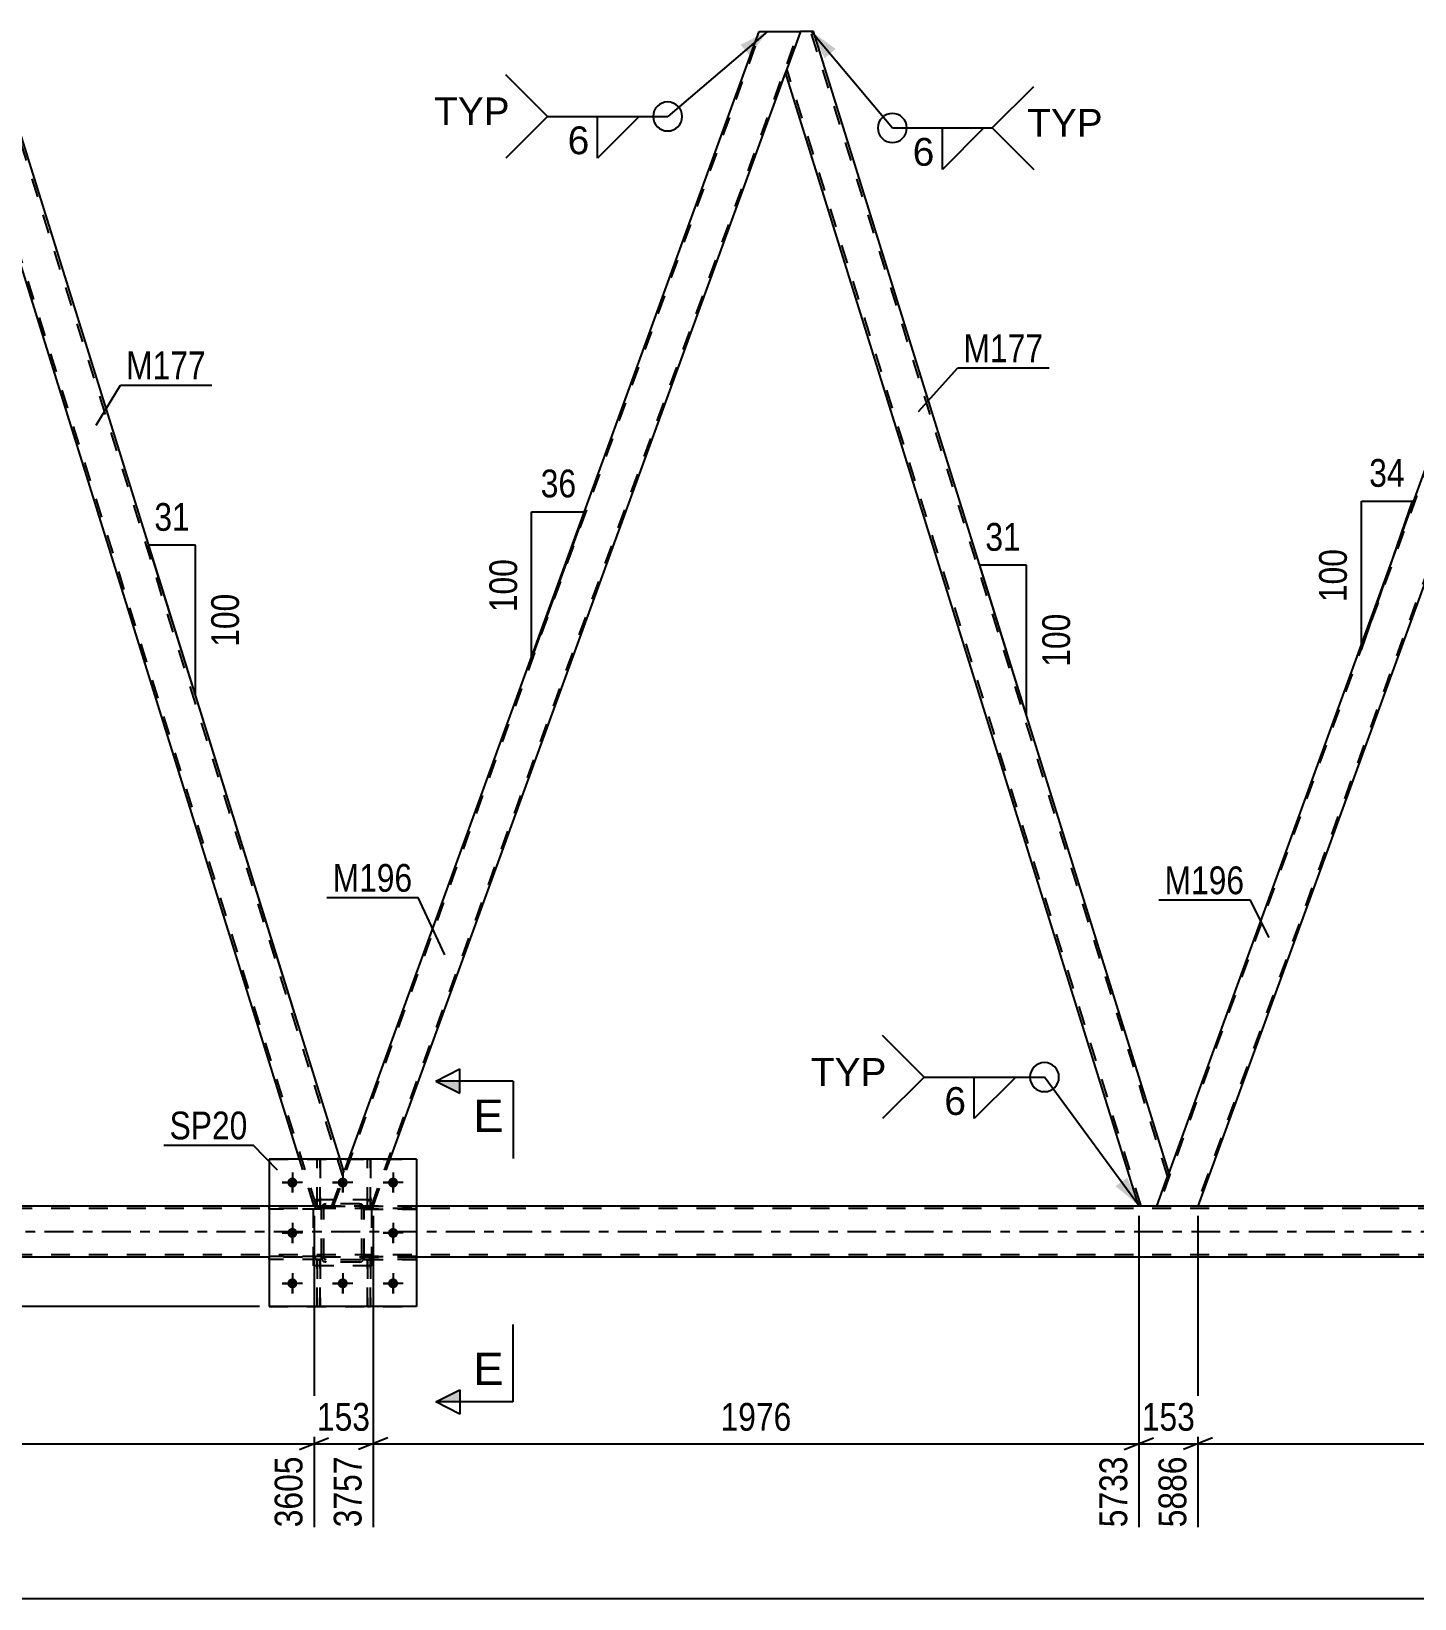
# Model space of a CAD drawing. Header units: millimetres. Extents: x 0 to 841, y 0 to 594.
# Drawn here: x 142.8 to 285.6, y 303.7 to 465.4 of the extents above; entities that cross this region are included whole.
import ezdxf

# ---------------------------------------------------------------- set-up
doc = ezdxf.new("R2010")
doc.units = ezdxf.units.MM
doc.linetypes.add('DXK_LINE_DOT2', pattern=[3.9198, 1.9599, -1.9599])
doc.linetypes.add('DXK_LINE_DOT3', pattern=[5.9187, 2.979, -0.9799, 0.9799, -0.9799])
doc.styles.add('Arial', font='ARIAL.TTF', dxfattribs={"height": 0.2})
doc.styles.add('Arial Narrow', font='ARIALN.TTF', dxfattribs={"height": 0.2})

# ---------------------------------------------------------------- blocks, each defined once
blk = doc.blocks.new('Part-318885092-3847 - 3819')
at = {"color": 7, "linetype": 'DXK_LINE_DOT2'}
for p, q in [((172.59, 338.64), (172.27, 338.64)), ((172.27, 338.64), (172.27, 333.81)), ((172.27, 338.04), (172.59, 338.04)), ((172.59, 333.81), (172.59, 338.64)), ((172.27, 333.81), (172.59, 333.81))]:
    blk.add_line(p, q, dxfattribs=at)
blk = doc.blocks.new('Part-318885092-3915 - 3819')
at = {"color": 7, "linetype": 'DXK_LINE_DOT2'}
for p, q in [((172.27, 344.16), (172.27, 349.01)), ((172.27, 349.01), (172.59, 349.01)), ((172.59, 349.01), (172.59, 344.16)), ((172.27, 344.76), (172.59, 344.76)), ((172.59, 344.16), (172.27, 344.16))]:
    blk.add_line(p, q, dxfattribs=at)
blk = doc.blocks.new('Part-318885092-3918 - 3819')
at = {"color": 7, "linetype": 'DXK_LINE_DOT2'}
for p, q in [((177.47, 333.81), (177.47, 338.64)), ((177.47, 338.64), (177.79, 338.64)), ((177.47, 338.04), (177.79, 338.04)), ((177.79, 338.64), (177.79, 333.81)), ((177.79, 333.81), (177.47, 333.81))]:
    blk.add_line(p, q, dxfattribs=at)
blk = doc.blocks.new('Part-318885092-3924 - 3819')
at = {"color": 7, "linetype": 'DXK_LINE_DOT2'}
for p, q in [((182.52, 338.97), (177.12, 338.97)), ((177.12, 338.97), (177.12, 338.65)), ((177.12, 338.65), (182.52, 338.65)), ((177.72, 338.65), (177.72, 338.97)), ((182.52, 338.65), (182.52, 338.97))]:
    blk.add_line(p, q, dxfattribs=at)
blk = doc.blocks.new('Part-318885092-3860 - 3819')
at = {"color": 2, "linetype": 'Continuous'}
for p, q in [((137.04, 465.4), (135.52, 461.21)), ((138.36, 465.4), (137.04, 465.4)), ((174.64, 349), (138.36, 465.4)), ((170.45, 349), (135.5, 461.15)), ((135.52, 461.21), (135.51, 461.2))]:
    blk.add_line(p, q, dxfattribs=at)
at = {"color": 7, "linetype": 'DXK_LINE_DOT2'}
for p, q in [((174.93, 347.28), (138.11, 465.4)), ((135.52, 461.21), (135.5, 461.15)), ((172.21, 344.18), (135.63, 461.52)), ((171.96, 344.18), (170.45, 349)), ((175.06, 347.65), (174.64, 349)), ((173.8, 344.18), (175.06, 347.65)), ((171.96, 344.18), (173.8, 344.18))]:
    blk.add_line(p, q, dxfattribs=at)
blk = doc.blocks.new('Part-318885092-3929 - 3819')
at = {"color": 7, "linetype": 'DXK_LINE_DOT2'}
for p, q in [((177.92, 344.81), (171.92, 344.81)), ((171.92, 338.01), (171.92, 344.81)), ((177.92, 338.01), (177.92, 344.81)), ((177.92, 338.01), (171.92, 338.01))]:
    blk.add_line(p, q, dxfattribs=at)
blk = doc.blocks.new('Part-318885092-3940 - 3819')
at = {"color": 7, "linetype": 'DXK_LINE_DOT2'}
for p, q in [((172.72, 338.97), (167.32, 338.97)), ((167.32, 338.97), (167.32, 338.65)), ((172.72, 338.65), (167.32, 338.65)), ((172.12, 338.65), (172.12, 338.97)), ((172.72, 338.65), (172.72, 338.97))]:
    blk.add_line(p, q, dxfattribs=at)
blk = doc.blocks.new('Part-318885092-3876 - 3819')
at = {"color": 7, "linetype": 'DXK_LINE_DOT2'}
for p, q in [((303.23, 465.4), (259.11, 344.18)), ((307.14, 465.4), (263.02, 344.18)), ((305.78, 461.2), (307.31, 465.4)), ((307.31, 465.4), (305.79, 461.21)), ((305.79, 461.21), (305.78, 461.2)), ((260.18, 347.6), (258.94, 344.18)), ((263.19, 344.18), (258.94, 344.18))]:
    blk.add_line(p, q, dxfattribs=at)
at = {"color": 2, "linetype": 'Continuous'}
for p, q in [((303.06, 465.4), (260.18, 347.6)), ((307.31, 465.4), (303.06, 465.4)), ((305.78, 461.2), (263.19, 344.18))]:
    blk.add_line(p, q, dxfattribs=at)
blk = doc.blocks.new('Part-318885092-3952 - 3819')
at = {"color": 2, "linetype": 'Continuous'}
for p, q in [((177.47, 349), (177.47, 349.01)), ((177.79, 349.01), (177.47, 349.01)), ((177.79, 349), (177.79, 349.01))]:
    blk.add_line(p, q, dxfattribs=at)
at = {"color": 7, "linetype": 'DXK_LINE_DOT2'}
for p, q in [((177.47, 344.16), (177.47, 349)), ((177.79, 344.16), (177.79, 349)), ((177.47, 344.76), (177.79, 344.76)), ((177.79, 344.16), (177.47, 344.16))]:
    blk.add_line(p, q, dxfattribs=at)
blk = doc.blocks.new('Part-318885092-3898 - 3819')
at = {"color": 7, "linetype": 'DXK_LINE_DOT2'}
for p, q in [((177.79, 338.64), (177.47, 338.64)), ((177.47, 338.64), (177.47, 333.81)), ((177.47, 338.04), (177.79, 338.04)), ((177.79, 333.81), (177.79, 338.64)), ((177.47, 333.81), (177.79, 333.81))]:
    blk.add_line(p, q, dxfattribs=at)
blk = doc.blocks.new('Part-318885092-3912 - 3819')
at = {"color": 2, "linetype": 'Continuous'}
for p, q in [((167.32, 344.18), (67.2, 344.18)), ((337.59, 344.18), (182.52, 344.18)), ((167.32, 338.9), (67.2, 338.9)), ((337.59, 338.9), (182.52, 338.9))]:
    blk.add_line(p, q, dxfattribs=at)
at = {"color": 7, "linetype": 'DXK_LINE_DOT2'}
for p, q in [((742.58, 343.94), (67.2, 343.94)), ((182.52, 344.18), (167.32, 344.18)), ((742.58, 339.14), (67.2, 339.14)), ((182.52, 338.9), (167.32, 338.9))]:
    blk.add_line(p, q, dxfattribs=at)
at = {"color": 7, "linetype": 'DXK_LINE_DOT3'}
blk.add_line((67.2, 341.54), (742.58, 341.54), dxfattribs=at)
blk = doc.blocks.new('Part-318885092-3921 - 3819')
at = {"color": 7, "linetype": 'DXK_LINE_DOT2'}
for p, q in [((172.27, 333.81), (172.27, 338.64)), ((172.27, 338.64), (172.59, 338.64)), ((172.27, 338.04), (172.59, 338.04)), ((172.59, 338.64), (172.59, 333.81)), ((172.59, 333.81), (172.27, 333.81))]:
    blk.add_line(p, q, dxfattribs=at)
blk = doc.blocks.new('Part-318885092-3927 - 3819')
at = {"color": 7, "linetype": 'DXK_LINE_DOT2'}
for p, q in [((172.72, 344.17), (167.32, 344.17)), ((167.32, 344.17), (167.32, 343.85)), ((172.72, 343.85), (167.32, 343.85)), ((172.12, 343.85), (172.12, 344.17)), ((172.72, 343.85), (172.72, 344.17))]:
    blk.add_line(p, q, dxfattribs=at)
blk = doc.blocks.new('Part-318885092-3930 - 3819')
at = {"color": 7, "linetype": 'DXK_LINE_DOT2'}
for p, q in [((172.72, 343.92), (172.75, 344.11)), ((172.75, 344.11), (172.72, 343.92)), ((172.72, 338.88), (172.72, 343.92)), ((172.96, 343.92), (172.98, 344.02)), ((172.96, 338.88), (172.96, 343.92)), ((172.98, 344.02), (173.03, 344.09)), ((173.01, 344.37), (173.2, 344.4)), ((173.2, 344.4), (173.01, 344.37)), ((173.03, 344.09), (173.11, 344.15)), ((173.11, 344.15), (173.2, 344.16)), ((176.64, 344.4), (173.2, 344.4)), ((173.2, 344.16), (176.64, 344.16)), ((176.64, 344.4), (176.82, 344.37)), ((176.82, 344.37), (176.64, 344.4)), ((176.64, 344.16), (176.73, 344.15)), ((176.73, 344.15), (176.81, 344.09)), ((176.81, 344.09), (176.86, 344.02)), ((176.86, 344.02), (176.88, 343.92)), ((176.88, 338.88), (176.88, 343.92)), ((177.08, 344.11), (177.12, 343.92)), ((177.12, 343.92), (177.08, 344.11)), ((177.12, 338.88), (177.12, 343.92)), ((172.75, 338.7), (172.72, 338.88)), ((172.72, 338.88), (172.75, 338.7)), ((172.98, 338.79), (172.96, 338.88)), ((173.03, 338.71), (172.98, 338.79)), ((173.2, 338.4), (173.01, 338.44)), ((173.01, 338.44), (173.2, 338.4)), ((173.11, 338.66), (173.03, 338.71)), ((173.2, 338.64), (173.11, 338.66)), ((176.64, 338.64), (173.2, 338.64)), ((176.64, 338.4), (173.2, 338.4)), ((176.73, 338.66), (176.64, 338.64)), ((176.82, 338.44), (176.64, 338.4)), ((176.64, 338.4), (176.82, 338.44)), ((176.81, 338.71), (176.73, 338.66)), ((176.86, 338.79), (176.81, 338.71)), ((176.88, 338.88), (176.86, 338.79)), ((177.12, 338.88), (177.08, 338.7)), ((177.08, 338.7), (177.12, 338.88))]:
    blk.add_line(p, q, dxfattribs=at)
at = {"color": 7, "linetype": 'DXK_LINE_DOT3'}
blk.add_line((174.92, 341.4), (174.92, 341.4), dxfattribs=at)
at = {"color": 7, "linetype": 'DXK_LINE_DOT2'}
for centre, start, end in [((173.2, 343.92), 112.5, 157.5), ((173.2, 343.92), 112.5, 157.5), ((176.64, 343.92), 22.5, 67.5), ((176.64, 343.92), 22.5, 67.5), ((173.2, 338.88), 202.5, 247.5), ((173.2, 338.88), 202.5, 247.5), ((176.64, 338.88), 292.5, 337.5), ((176.64, 338.88), 292.5, 337.5)]:
    blk.add_arc(centre, 0.48, start, end, dxfattribs=at)
blk = doc.blocks.new('Part-318885092-3953 - 3819')
at = {"color": 2, "linetype": 'Continuous'}
for p, q in [((172.27, 349), (172.27, 349.01)), ((172.59, 349.01), (172.27, 349.01)), ((172.59, 349), (172.59, 349.01))]:
    blk.add_line(p, q, dxfattribs=at)
at = {"color": 7, "linetype": 'DXK_LINE_DOT2'}
for p, q in [((172.27, 344.16), (172.27, 349)), ((172.59, 344.16), (172.59, 349)), ((172.27, 344.76), (172.59, 344.76)), ((172.59, 344.16), (172.27, 344.16))]:
    blk.add_line(p, q, dxfattribs=at)
blk = doc.blocks.new('Part-318885092-3955 - 3819')
at = {"color": 7, "linetype": 'DXK_LINE_DOT2'}
for p, q in [((172.72, 343.92), (172.75, 344.11)), ((172.75, 344.11), (172.72, 343.92)), ((172.72, 338.88), (172.72, 343.92)), ((172.96, 343.92), (172.98, 344.02)), ((172.96, 338.88), (172.96, 343.92)), ((172.98, 344.02), (173.03, 344.09)), ((173.01, 344.37), (173.2, 344.4)), ((173.2, 344.4), (173.01, 344.37)), ((173.03, 344.09), (173.11, 344.15)), ((173.11, 344.15), (173.2, 344.16)), ((176.64, 344.4), (173.2, 344.4)), ((173.2, 344.16), (176.64, 344.16)), ((176.64, 344.4), (176.82, 344.37)), ((176.82, 344.37), (176.64, 344.4)), ((176.64, 344.16), (176.73, 344.15)), ((176.73, 344.15), (176.81, 344.09)), ((176.81, 344.09), (176.86, 344.02)), ((176.86, 344.02), (176.88, 343.92)), ((176.88, 338.88), (176.88, 343.92)), ((177.08, 344.11), (177.12, 343.92)), ((177.12, 343.92), (177.08, 344.11)), ((177.12, 338.88), (177.12, 343.92)), ((172.75, 338.7), (172.72, 338.88)), ((172.72, 338.88), (172.75, 338.7)), ((172.98, 338.79), (172.96, 338.88)), ((173.03, 338.71), (172.98, 338.79)), ((173.2, 338.4), (173.01, 338.44)), ((173.01, 338.44), (173.2, 338.4)), ((173.11, 338.66), (173.03, 338.71)), ((173.2, 338.64), (173.11, 338.66)), ((176.64, 338.64), (173.2, 338.64)), ((176.64, 338.4), (173.2, 338.4)), ((176.73, 338.66), (176.64, 338.64)), ((176.82, 338.44), (176.64, 338.4)), ((176.64, 338.4), (176.82, 338.44)), ((176.81, 338.71), (176.73, 338.66)), ((176.86, 338.79), (176.81, 338.71)), ((176.88, 338.88), (176.86, 338.79)), ((177.12, 338.88), (177.08, 338.7)), ((177.08, 338.7), (177.12, 338.88))]:
    blk.add_line(p, q, dxfattribs=at)
at = {"color": 7, "linetype": 'DXK_LINE_DOT3'}
blk.add_line((174.92, 341.4), (174.92, 341.4), dxfattribs=at)
at = {"color": 7, "linetype": 'DXK_LINE_DOT2'}
for centre, start, end in [((173.2, 343.92), 112.5, 157.5), ((173.2, 343.92), 112.5, 157.5), ((176.64, 343.92), 22.5, 67.5), ((176.64, 343.92), 22.5, 67.5), ((173.2, 338.88), 202.5, 247.5), ((173.2, 338.88), 202.5, 247.5), ((176.64, 338.88), 292.5, 337.5), ((176.64, 338.88), 292.5, 337.5)]:
    blk.add_arc(centre, 0.48, start, end, dxfattribs=at)
blk = doc.blocks.new('Part-318885092-3956 - 3819')
at = {"color": 7, "linetype": 'DXK_LINE_DOT2'}
for p, q in [((177.92, 344.81), (171.92, 344.81)), ((171.92, 338.01), (171.92, 344.81)), ((177.92, 338.01), (177.92, 344.81)), ((177.92, 338.01), (171.92, 338.01))]:
    blk.add_line(p, q, dxfattribs=at)
blk = doc.blocks.new('Part-318885092-3957 - 3819')
at = {"color": 7, "linetype": 'DXK_LINE_DOT2'}
for p, q in [((177.12, 343.85), (177.12, 344.17)), ((177.12, 344.17), (182.52, 344.17)), ((182.52, 343.85), (177.12, 343.85)), ((177.72, 343.85), (177.72, 344.17)), ((182.52, 344.17), (182.52, 343.85))]:
    blk.add_line(p, q, dxfattribs=at)
blk = doc.blocks.new('Part-318885092-3960 - 3819')
at = {"color": 7, "linetype": 'DXK_LINE_DOT2'}
for p, q in [((172.72, 338.97), (167.32, 338.97)), ((167.32, 338.65), (167.32, 338.97)), ((172.72, 338.65), (167.32, 338.65)), ((172.12, 338.65), (172.12, 338.97)), ((172.72, 338.97), (172.72, 338.65))]:
    blk.add_line(p, q, dxfattribs=at)
blk = doc.blocks.new('Part-318885092-3965 - 3819')
at = {"color": 7, "linetype": 'DXK_LINE_DOT2'}
for p, q in [((182.52, 344.17), (177.12, 344.17)), ((177.12, 344.17), (177.12, 343.85)), ((177.12, 343.85), (182.52, 343.85)), ((177.72, 343.85), (177.72, 344.17)), ((182.52, 343.85), (182.52, 344.17))]:
    blk.add_line(p, q, dxfattribs=at)
blk = doc.blocks.new('Part-318885092-3979 - 3819')
at = {"color": 2, "linetype": 'Continuous'}
for p, q in [((182.52, 349), (167.32, 349)), ((167.32, 349), (167.32, 333.8)), ((182.52, 349), (182.52, 333.8)), ((182.52, 333.8), (167.32, 333.8))]:
    blk.add_line(p, q, dxfattribs=at)
blk = doc.blocks.new('Part-318885092-3982 - 3819')
at = {"color": 7, "linetype": 'DXK_LINE_DOT2'}
for p, q in [((177.47, 344.16), (177.47, 349.01)), ((177.47, 349.01), (177.79, 349.01)), ((177.79, 349.01), (177.79, 344.16)), ((177.47, 344.76), (177.79, 344.76)), ((177.79, 344.16), (177.47, 344.16))]:
    blk.add_line(p, q, dxfattribs=at)
blk = doc.blocks.new('Part-318885092-3987 - 3819')
at = {"color": 7, "linetype": 'DXK_LINE_DOT2'}
for p, q in [((173.97, 344.18), (218.09, 465.4)), ((177.89, 344.18), (222.01, 465.4)), ((222.18, 465.4), (220.65, 461.2)), ((173.8, 344.18), (175.56, 349)), ((178.06, 344.18), (179.81, 349)), ((178.06, 344.18), (173.8, 344.18))]:
    blk.add_line(p, q, dxfattribs=at)
at = {"color": 2, "linetype": 'Continuous'}
for p, q in [((175.56, 349), (217.92, 465.4)), ((217.92, 465.4), (222.18, 465.4)), ((179.81, 349), (220.65, 461.2))]:
    blk.add_line(p, q, dxfattribs=at)
blk = doc.blocks.new('Part-318885092-3991 - 3819')
at = {"color": 7, "linetype": 'DXK_LINE_DOT2'}
for p, q in [((167.32, 349), (182.52, 349)), ((167.32, 349), (167.32, 333.8)), ((182.52, 349), (182.52, 333.8)), ((167.32, 333.8), (182.52, 333.8))]:
    blk.add_line(p, q, dxfattribs=at)
blk = doc.blocks.new('Part-318885092-4001 - 3819')
at = {"color": 2, "linetype": 'Continuous'}
for p, q in [((222.18, 465.4), (220.65, 461.21)), ((223.5, 465.4), (222.18, 465.4)), ((260.2, 347.65), (223.5, 465.4)), ((257.09, 344.18), (220.63, 461.15)), ((220.65, 461.21), (220.65, 461.2)), ((258.94, 344.18), (260.18, 347.6))]:
    blk.add_line(p, q, dxfattribs=at)
at = {"color": 7, "linetype": 'DXK_LINE_DOT2'}
for p, q in [((260.06, 347.28), (223.24, 465.4)), ((220.65, 461.21), (220.63, 461.15)), ((257.34, 344.18), (220.77, 461.52)), ((260.18, 347.6), (260.2, 347.65)), ((258.94, 344.18), (257.09, 344.18))]:
    blk.add_line(p, q, dxfattribs=at)
blk = doc.blocks.new('Bolt-318885092-4011 - 3819')
at = {"linetype": 'Continuous'}
for points in [[(170.24, 346.6, -1), (169.2, 346.6, -1)], [(175.44, 346.6, -1), (174.4, 346.6, -1)], [(180.64, 346.6, -1), (179.6, 346.6, -1)], [(170.24, 341.4, -1), (169.2, 341.4, -1)], [(180.64, 341.4, -1), (179.6, 341.4, -1)], [(170.24, 336.2, -1), (169.2, 336.2, -1)], [(175.44, 336.2, -1), (174.4, 336.2, -1)], [(180.64, 336.2, -1), (179.6, 336.2, -1)]]:
    blk.add_hatch(color=1, dxfattribs=at).paths.add_polyline_path(points)
at = {"color": 1, "linetype": 'Continuous'}
for p, q in [((170.76, 346.6), (168.68, 346.6)), ((169.72, 347.64), (169.72, 345.56)), ((175.96, 346.6), (173.88, 346.6)), ((174.92, 347.64), (174.92, 345.56)), ((181.16, 346.6), (179.08, 346.6)), ((180.12, 347.64), (180.12, 345.56)), ((170.76, 341.4), (168.68, 341.4)), ((169.72, 342.44), (169.72, 340.36)), ((181.16, 341.4), (179.08, 341.4)), ((180.12, 342.44), (180.12, 340.36)), ((169.72, 337.24), (169.72, 335.16)), ((174.92, 337.24), (174.92, 335.16)), ((180.12, 337.24), (180.12, 335.16)), ((170.76, 336.2), (168.68, 336.2)), ((175.96, 336.2), (173.88, 336.2)), ((181.16, 336.2), (179.08, 336.2))]:
    blk.add_line(p, q, dxfattribs=at)
blk = doc.blocks.new('Bolt-318885092-4012 - 3819')
at = {"color": 1, "linetype": 'Continuous'}
for p, q in [((168.68, 346.6), (169.37, 346.6)), ((169.72, 347.64), (169.72, 346.95)), ((169.72, 345.56), (169.72, 346.26)), ((170.76, 346.6), (170.07, 346.6)), ((173.88, 346.6), (174.57, 346.6)), ((174.92, 347.64), (174.92, 346.95)), ((174.92, 345.56), (174.92, 346.26)), ((175.96, 346.6), (175.27, 346.6)), ((179.08, 346.6), (179.77, 346.6)), ((180.12, 347.64), (180.12, 346.95)), ((180.12, 345.56), (180.12, 346.26)), ((181.16, 346.6), (180.47, 346.6)), ((168.68, 341.4), (169.37, 341.4)), ((169.72, 342.44), (169.72, 341.75)), ((170.76, 341.4), (170.07, 341.4)), ((179.08, 341.4), (179.77, 341.4)), ((180.12, 342.44), (180.12, 341.75)), ((181.16, 341.4), (180.47, 341.4)), ((169.72, 340.36), (169.72, 341.06)), ((180.12, 340.36), (180.12, 341.06)), ((169.72, 337.24), (169.72, 336.55)), ((174.92, 337.24), (174.92, 336.55)), ((180.12, 337.24), (180.12, 336.55)), ((168.68, 336.2), (169.37, 336.2)), ((169.72, 335.16), (169.72, 335.86)), ((170.76, 336.2), (170.07, 336.2)), ((173.88, 336.2), (174.57, 336.2)), ((174.92, 335.16), (174.92, 335.86)), ((175.96, 336.2), (175.27, 336.2)), ((179.08, 336.2), (179.77, 336.2)), ((180.12, 335.16), (180.12, 335.86)), ((181.16, 336.2), (180.47, 336.2))]:
    blk.add_line(p, q, dxfattribs=at)
blk = doc.blocks.new('Part-318885092-4024 - 3819')
at = {"color": 7, "linetype": 'DXK_LINE_DOT2'}
for p, q in [((177.12, 338.65), (177.12, 338.97)), ((177.12, 338.97), (182.52, 338.97)), ((182.52, 338.65), (177.12, 338.65)), ((177.72, 338.65), (177.72, 338.97)), ((182.52, 338.97), (182.52, 338.65))]:
    blk.add_line(p, q, dxfattribs=at)
blk = doc.blocks.new('Part-318885092-4025 - 3819')
at = {"color": 7, "linetype": 'DXK_LINE_DOT2'}
for p, q in [((172.72, 344.17), (167.32, 344.17)), ((167.32, 343.85), (167.32, 344.17)), ((172.72, 343.85), (167.32, 343.85)), ((172.12, 343.85), (172.12, 344.17)), ((172.72, 344.17), (172.72, 343.85))]:
    blk.add_line(p, q, dxfattribs=at)
blk = doc.blocks.new('StraightDimension-318885092-4890 - 3819')
at = {"color": 7, "linetype": 'Continuous'}
for p, q in [((88.67, 343.18), (88.67, 311.03)), ((171.96, 343.18), (171.96, 311.03)), ((90.17, 320.24), (87.17, 319.04)), ((88.67, 319.64), (171.96, 319.64)), ((170.46, 319.04), (173.46, 320.24))]:
    blk.add_line(p, q, dxfattribs=at)
at = {"color": 0}
blk.add_wipeout([(134.57, 320.39), (134.57, 324.59), (126.06, 324.59), (126.06, 320.39)], dxfattribs=at)
at = {"color": 0, "linetype": 'Continuous'}
blk.add_wipeout([(171.36, 318.94), (167.16, 318.94), (167.16, 310.43), (171.36, 310.43)], dxfattribs=at)
at = {"color": 3, "style": 'Arial Narrow'}
blk.add_text('2082', height=2.863, dxfattribs=at).set_placement((126.66, 320.99))
at = {"color": 3, "linetype": 'Continuous', "style": 'Arial Narrow'}
blk.add_text('3605', height=2.863, rotation=90.0002, dxfattribs=at).set_placement((170.76, 311.03))
blk = doc.blocks.new('AngleDimension-318885092-5290 - 3819')
at = {"color": 7, "linetype": 'Continuous'}
for p, q in [((194.42, 415.81), (199.96, 415.81)), ((194.42, 400.59), (199.96, 415.81)), ((194.42, 400.59), (194.42, 415.81)), ((194.69, 401.33), (194.42, 400.59))]:
    blk.add_line(p, q, dxfattribs=at)
at = {"color": 0}
for points in [[(199.62, 416.71), (199.62, 420.91), (194.76, 420.91), (194.76, 416.71)], [(193.52, 411.54), (189.32, 411.54), (189.32, 404.86), (193.52, 404.86)]]:
    blk.add_wipeout(points, dxfattribs=at)
at = {"color": 3, "style": 'Arial Narrow'}
blk.add_text('36', height=2.863, dxfattribs=at).set_placement((195.36, 417.31))
blk.add_text('100', height=2.863, rotation=90.0002, dxfattribs=at).set_placement((192.92, 405.46))
blk = doc.blocks.new('StraightDimension-318885092-4852 - 3819')
at = {"color": 7, "linetype": 'Continuous'}
for p, q in [((263.19, 343.18), (263.19, 311.03)), ((342.22, 343.18), (342.22, 311.03)), ((264.69, 320.24), (261.69, 319.04)), ((263.19, 319.64), (342.22, 319.64)), ((340.72, 319.04), (343.72, 320.24))]:
    blk.add_line(p, q, dxfattribs=at)
at = {"color": 0}
blk.add_wipeout([(306.96, 320.39), (306.96, 324.59), (298.45, 324.59), (298.45, 320.39)], dxfattribs=at)
at = {"color": 0, "linetype": 'Continuous'}
blk.add_wipeout([(341.62, 318.94), (337.42, 318.94), (337.42, 310.43), (341.62, 310.43)], dxfattribs=at)
at = {"color": 3, "style": 'Arial Narrow'}
blk.add_text('1976', height=2.863, dxfattribs=at).set_placement((299.05, 320.99))
at = {"color": 3, "linetype": 'Continuous', "style": 'Arial Narrow'}
blk.add_text('7862', height=2.863, rotation=90.0002, dxfattribs=at).set_placement((341.02, 311.03))
blk = doc.blocks.new('AngleDimension-318885092-4317 - 3819')
at = {"color": 7, "linetype": 'Continuous'}
for p, q in [((280.06, 416.9), (285.34, 416.9)), ((280.06, 401.58), (285.34, 416.9)), ((280.06, 401.58), (280.06, 416.9)), ((280.66, 403.31), (285.34, 416.9))]:
    blk.add_line(p, q, dxfattribs=at)
at = {"color": 0}
for points in [[(285.13, 417.8), (285.13, 422), (280.27, 422), (280.27, 417.8)], [(279.16, 412.58), (274.96, 412.58), (274.96, 405.9), (279.16, 405.9)]]:
    blk.add_wipeout(points, dxfattribs=at)
at = {"color": 3, "style": 'Arial Narrow'}
blk.add_text('34', height=2.863, dxfattribs=at).set_placement((280.87, 418.4))
blk.add_text('100', height=2.863, rotation=90.0002, dxfattribs=at).set_placement((278.56, 406.5))
blk = doc.blocks.new('AngleDimension-318885092-4319 - 3819')
at = {"color": 7, "linetype": 'Continuous'}
for p, q in [((243.49, 401.25), (240.67, 410.3)), ((245.49, 410.3), (240.67, 410.3)), ((245.49, 394.83), (240.67, 410.3)), ((245.49, 394.83), (245.49, 410.3))]:
    blk.add_line(p, q, dxfattribs=at)
at = {"color": 0}
for points in [[(245.51, 411.2), (245.51, 415.4), (240.65, 415.4), (240.65, 411.2)], [(250.59, 405.91), (246.39, 405.91), (246.39, 399.23), (250.59, 399.23)]]:
    blk.add_wipeout(points, dxfattribs=at)
at = {"color": 3, "style": 'Arial Narrow'}
blk.add_text('31', height=2.863, dxfattribs=at).set_placement((241.25, 411.8))
blk.add_text('100', height=2.863, rotation=90.0002, dxfattribs=at).set_placement((249.99, 399.83))
blk = doc.blocks.new('AngleDimension-318885092-4636 - 3819')
at = {"color": 7, "linetype": 'Continuous'}
for p, q in [((159.71, 412.36), (154.89, 412.36)), ((159.71, 396.9), (154.89, 412.36)), ((159.71, 396.9), (159.71, 412.36)), ((170.29, 362.97), (159.71, 396.9))]:
    blk.add_line(p, q, dxfattribs=at)
at = {"color": 0}
for points in [[(159.73, 413.26), (159.73, 417.46), (154.88, 417.46), (154.88, 413.26)], [(164.81, 407.97), (160.61, 407.97), (160.61, 401.29), (164.81, 401.29)]]:
    blk.add_wipeout(points, dxfattribs=at)
at = {"color": 3, "style": 'Arial Narrow'}
blk.add_text('31', height=2.863, dxfattribs=at).set_placement((155.48, 413.86))
blk.add_text('100', height=2.863, rotation=90.0002, dxfattribs=at).set_placement((164.21, 401.89))
blk = doc.blocks.new('StraightDimension-318885092-4647 - 3819')
at = {"color": 7, "linetype": 'Continuous'}
blk.add_line((56.34, 303.66), (794.31, 303.66), dxfattribs=at)
blk = doc.blocks.new('StraightDimension-318885092-4871 - 3819')
at = {"color": 7, "linetype": 'Continuous'}
for p, q in [((257.09, 343.18), (257.09, 311.03)), ((263.19, 343.18), (263.19, 311.03)), ((255.59, 319.04), (258.59, 320.24)), ((257.09, 319.64), (263.19, 319.64)), ((264.69, 320.24), (261.69, 319.04))]:
    blk.add_line(p, q, dxfattribs=at)
at = {"color": 0}
blk.add_wipeout([(263.48, 320.39), (263.48, 324.59), (256.8, 324.59), (256.8, 320.39)], dxfattribs=at)
at = {"color": 0, "linetype": 'Continuous'}
blk.add_wipeout([(262.59, 318.94), (258.39, 318.94), (258.39, 310.43), (262.59, 310.43)], dxfattribs=at)
at = {"color": 3, "style": 'Arial Narrow'}
blk.add_text('153', height=2.863, dxfattribs=at).set_placement((257.4, 320.99))
at = {"color": 3, "linetype": 'Continuous', "style": 'Arial Narrow'}
blk.add_text('5886', height=2.863, rotation=90.0002, dxfattribs=at).set_placement((261.99, 311.03))
blk = doc.blocks.new('StraightDimension-318885092-4907 - 3819')
at = {"color": 7, "linetype": 'Continuous'}
for p, q in [((171.96, 343.18), (171.96, 311.03)), ((178.06, 343.18), (178.06, 311.03)), ((170.46, 319.04), (173.46, 320.24)), ((171.96, 319.64), (178.06, 319.64)), ((179.56, 320.24), (176.56, 319.04))]:
    blk.add_line(p, q, dxfattribs=at)
at = {"color": 0}
blk.add_wipeout([(178.35, 320.39), (178.35, 324.59), (171.66, 324.59), (171.66, 320.39)], dxfattribs=at)
at = {"color": 0, "linetype": 'Continuous'}
blk.add_wipeout([(177.46, 318.94), (173.26, 318.94), (173.26, 310.43), (177.46, 310.43)], dxfattribs=at)
at = {"color": 3, "style": 'Arial Narrow'}
blk.add_text('153', height=2.863, dxfattribs=at).set_placement((172.26, 320.99))
at = {"color": 3, "linetype": 'Continuous', "style": 'Arial Narrow'}
blk.add_text('3757', height=2.863, rotation=90.0002, dxfattribs=at).set_placement((176.86, 311.03))
blk = doc.blocks.new('StraightDimension-318885092-4926 - 3819')
at = {"color": 7, "linetype": 'Continuous'}
for p, q in [((178.06, 343.18), (178.06, 311.03)), ((257.09, 343.18), (257.09, 311.03)), ((179.56, 320.24), (176.56, 319.04)), ((178.06, 319.64), (257.09, 319.64)), ((255.59, 319.04), (258.59, 320.24))]:
    blk.add_line(p, q, dxfattribs=at)
at = {"color": 0}
blk.add_wipeout([(221.83, 320.39), (221.83, 324.59), (213.32, 324.59), (213.32, 320.39)], dxfattribs=at)
at = {"color": 0, "linetype": 'Continuous'}
blk.add_wipeout([(256.49, 318.94), (252.29, 318.94), (252.29, 310.43), (256.49, 310.43)], dxfattribs=at)
at = {"color": 3, "style": 'Arial Narrow'}
blk.add_text('1976', height=2.863, dxfattribs=at).set_placement((213.92, 320.99))
at = {"color": 3, "linetype": 'Continuous', "style": 'Arial Narrow'}
blk.add_text('5733', height=2.863, rotation=90.0002, dxfattribs=at).set_placement((255.89, 311.03))
blk = doc.blocks.new('StraightDimension-318885092-5070 - 3819')
at = {"color": 7, "linetype": 'Continuous'}
for p, q in [((30.6, 476.7), (29.4, 479.7)), ((80.16, 478.2), (27.15, 478.2)), ((30, 333.8), (30, 478.2)), ((29.4, 335.3), (30.6, 332.3)), ((166.32, 333.8), (27.15, 333.8))]:
    blk.add_line(p, q, dxfattribs=at)
at = {"color": 0}
blk.add_wipeout([(29.25, 410.26), (25.05, 410.26), (25.05, 401.75), (29.25, 401.75)], dxfattribs=at)
at = {"color": 3, "style": 'Arial Narrow'}
blk.add_text('3610', height=2.863, rotation=90.0002, dxfattribs=at).set_placement((28.65, 402.35))
blk = doc.blocks.new('Mark-318885092-3856 - 3819')
at = {"color": 0}
blk.add_wipeout([(160.8, 429.5), (160.8, 432.5), (152.57, 432.5), (152.57, 429.5)], dxfattribs=at)
blk.add_wipeout([(160.8, 429.5), (160.8, 432.5), (152.57, 432.5), (152.57, 429.5)], dxfattribs=at)
at = {"color": 30, "linetype": 'Continuous'}
for p, q in [((149.46, 424.77), (151.97, 428.9)), ((151.97, 428.9), (161.4, 428.9))]:
    blk.add_line(p, q, dxfattribs=at)
at = {"color": 3, "style": 'Arial Narrow'}
blk.add_text('M177', height=2.863, dxfattribs=at).set_placement((152.57, 429.5))
blk = doc.blocks.new('Mark-318885092-3872 - 3819')
at = {"color": 0}
blk.add_wipeout([(267.97, 376.36), (267.97, 379.36), (259.75, 379.36), (259.75, 376.36)], dxfattribs=at)
blk.add_wipeout([(267.97, 376.36), (267.97, 379.36), (259.75, 379.36), (259.75, 376.36)], dxfattribs=at)
at = {"color": 30, "linetype": 'Continuous'}
for p in [(259.15, 375.76), (270.53, 371.88)]:
    blk.add_line(p, (268.57, 375.76), dxfattribs=at)
at = {"color": 3, "style": 'Arial Narrow'}
blk.add_text('M196', height=2.863, dxfattribs=at).set_placement((259.75, 376.36))
blk = doc.blocks.new('WeldMark-318885092-5428 - 3819')
at = {"linetype": 'Continuous'}
blk.add_hatch(color=30, dxfattribs=at).paths.add_polyline_path([(224.66, 462.62), (223.31, 465.4), (225.81, 463.58)])
at = {"color": 30, "linetype": 'Continuous'}
blk.add_line((223.31, 465.4), (231.65, 455.43), dxfattribs=at)
at = {"color": 3, "linetype": 'Continuous'}
for q in [(246.26, 459.72), (246.26, 451.15)]:
    blk.add_line((241.97, 455.43), q, dxfattribs=at)
blk.add_arc((231.65, 455.43), 1.5, 90, 270, dxfattribs=at)
at = {"color": 0}
blk.add_wipeout([(236.17, 451.33), (236.17, 454.73), (233.55, 454.73), (233.55, 451.33)], dxfattribs=at)
at = {"color": 30, "linetype": 'Continuous'}
blk.add_line((231.65, 455.43), (241.97, 455.43), dxfattribs=at)
at = {"color": 3, "linetype": 'Continuous'}
for p, q in [((236.83, 455.43), (241.11, 455.43)), ((241.11, 455.43), (236.83, 451.15)), ((236.83, 451.15), (236.83, 455.43))]:
    blk.add_line(p, q, dxfattribs=at)
blk.add_arc((231.65, 455.43), 1.5, 270, 90, dxfattribs=at)
at = {"color": 3, "style": 'Arial'}
blk.add_text('6', height=2.87, dxfattribs=at).set_placement((233.75, 451.53))
at = {"color": 0, "linetype": 'Continuous'}
blk.add_wipeout([(253.35, 454.53), (253.35, 457.53), (245.57, 457.53), (245.57, 454.53)], dxfattribs=at)
blk.add_wipeout([(253.35, 454.53), (253.35, 457.53), (245.57, 457.53), (245.57, 454.53)], dxfattribs=at)
at = {"color": 3, "linetype": 'Continuous', "style": 'Arial'}
blk.add_text('TYP', height=2.865, dxfattribs=at).set_placement((245.57, 454.53))
blk = doc.blocks.new('Mark-318885092-3975 - 3819')
at = {"color": 0}
blk.add_wipeout([(165.09, 351.06), (165.09, 354.06), (157.05, 354.06), (157.05, 351.06)], dxfattribs=at)
blk.add_wipeout([(165.09, 351.06), (165.09, 354.06), (157.05, 354.06), (157.05, 351.06)], dxfattribs=at)
at = {"color": 30, "linetype": 'Continuous'}
for p in [(156.45, 350.46), (168.2, 347.88)]:
    blk.add_line(p, (165.69, 350.46), dxfattribs=at)
at = {"color": 3, "style": 'Arial Narrow'}
blk.add_text('SP20', height=2.863, dxfattribs=at).set_placement((157.05, 351.06))
blk = doc.blocks.new('Mark-318885092-3983 - 3819')
at = {"color": 0}
blk.add_wipeout([(182.1, 376.61), (182.1, 379.61), (173.88, 379.61), (173.88, 376.61)], dxfattribs=at)
blk.add_wipeout([(182.1, 376.61), (182.1, 379.61), (173.88, 379.61), (173.88, 376.61)], dxfattribs=at)
at = {"color": 30, "linetype": 'Continuous'}
for p in [(173.28, 376.01), (185.46, 370.09)]:
    blk.add_line(p, (182.7, 376.01), dxfattribs=at)
at = {"color": 3, "style": 'Arial Narrow'}
blk.add_text('M196', height=2.863, dxfattribs=at).set_placement((173.88, 376.61))
blk = doc.blocks.new('Mark-318885092-3997 - 3819')
at = {"color": 0}
blk.add_wipeout([(247.22, 431.26), (247.22, 434.26), (239, 434.26), (239, 431.26)], dxfattribs=at)
blk.add_wipeout([(247.22, 431.26), (247.22, 434.26), (239, 434.26), (239, 431.26)], dxfattribs=at)
at = {"color": 30, "linetype": 'Continuous'}
for p, q in [((234.36, 426.18), (238.4, 430.66)), ((238.4, 430.66), (247.82, 430.66))]:
    blk.add_line(p, q, dxfattribs=at)
at = {"color": 3, "style": 'Arial Narrow'}
blk.add_text('M177', height=2.863, dxfattribs=at).set_placement((239, 431.26))
blk = doc.blocks.new('WeldMark-318885092-5442 - 3819')
at = {"linetype": 'Continuous'}
blk.add_hatch(color=30, dxfattribs=at).paths.add_polyline_path([(215.98, 464.02), (218.75, 465.4), (216.95, 462.88)])
at = {"color": 30, "linetype": 'Continuous'}
blk.add_line((218.75, 465.4), (208.46, 456.62), dxfattribs=at)
at = {"color": 3, "linetype": 'Continuous'}
for q in [(191.75, 460.9), (191.75, 452.33)]:
    blk.add_line((196.04, 456.62), q, dxfattribs=at)
for start, end in [(90, 270), (270, 90)]:
    blk.add_arc((208.46, 456.62), 1.5, start, end, dxfattribs=at)
at = {"color": 0}
blk.add_wipeout([(200.56, 452.52), (200.56, 455.92), (197.94, 455.92), (197.94, 452.52)], dxfattribs=at)
at = {"color": 30, "linetype": 'Continuous'}
blk.add_line((196.04, 456.62), (208.46, 456.62), dxfattribs=at)
at = {"color": 3, "linetype": 'Continuous'}
for p, q in [((201.22, 456.62), (205.51, 456.62)), ((205.51, 456.62), (201.22, 452.33)), ((201.22, 452.33), (201.22, 456.62))]:
    blk.add_line(p, q, dxfattribs=at)
at = {"color": 3, "style": 'Arial'}
blk.add_text('6', height=2.87, dxfattribs=at).set_placement((198.14, 452.72))
at = {"color": 0, "linetype": 'Continuous'}
blk.add_wipeout([(192.14, 455.72), (192.14, 458.72), (184.36, 458.72), (184.36, 455.72)], dxfattribs=at)
blk.add_wipeout([(192.14, 455.72), (192.14, 458.72), (184.36, 458.72), (184.36, 455.72)], dxfattribs=at)
at = {"color": 3, "linetype": 'Continuous', "style": 'Arial'}
blk.add_text('TYP', height=2.865, dxfattribs=at).set_placement((184.36, 455.72))
blk = doc.blocks.new('SectionMark-318885092-5422 - 3819')
at = {"linetype": 'Continuous'}
for points in [[(187.02, 357.08), (187.02, 355.83), (184.52, 357.08)], [(187.02, 325.21), (187.02, 323.96), (184.52, 323.96)]]:
    blk.add_hatch(color=6, dxfattribs=at).paths.add_polyline_path(points)
at = {"color": 6, "linetype": 'Continuous'}
for p, q in [((184.52, 357.08), (187.02, 358.33)), ((187.02, 355.83), (187.02, 358.33)), ((192.52, 357.08), (184.52, 357.08)), ((184.52, 357.08), (187.02, 355.83)), ((192.52, 357.08), (192.52, 349.08)), ((192.52, 323.96), (192.52, 331.96)), ((184.52, 323.96), (187.02, 325.21)), ((187.02, 325.21), (187.02, 322.71)), ((192.52, 323.96), (184.52, 323.96)), ((187.02, 322.71), (184.52, 323.96))]:
    blk.add_line(p, q, dxfattribs=at)
at = {"color": 0, "linetype": 'Continuous'}
for points in [[(191.52, 351.83), (191.52, 355.33), (188.41, 355.33), (188.41, 351.83)], [(191.52, 325.71), (191.52, 329.21), (188.41, 329.21), (188.41, 325.71)]]:
    blk.add_wipeout(points, dxfattribs=at)
at = {"color": 3, "linetype": 'Continuous', "style": 'Arial'}
for p in [(188.41, 351.83), (188.41, 325.71)]:
    blk.add_text('E', height=3.34, dxfattribs=at).set_placement(p)
blk = doc.blocks.new('WeldMark-318885092-5457 - 3819')
at = {"linetype": 'Continuous'}
blk.add_hatch(color=30, dxfattribs=at).paths.add_polyline_path([(255.9, 347.11), (257.07, 344.25), (254.69, 346.23)])
at = {"color": 3, "linetype": 'Continuous'}
for q in [(230.64, 361.77), (230.64, 353.2)]:
    blk.add_line((234.92, 357.48), q, dxfattribs=at)
at = {"color": 30, "linetype": 'Continuous'}
blk.add_line((257.07, 344.25), (247.35, 357.48), dxfattribs=at)
at = {"color": 3, "linetype": 'Continuous'}
for start, end in [(90, 270), (270, 90)]:
    blk.add_arc((247.35, 357.48), 1.5, start, end, dxfattribs=at)
at = {"color": 0}
blk.add_wipeout([(239.45, 353.38), (239.45, 356.78), (236.82, 356.78), (236.82, 353.38)], dxfattribs=at)
at = {"color": 30, "linetype": 'Continuous'}
blk.add_line((234.92, 357.48), (247.35, 357.48), dxfattribs=at)
at = {"color": 3, "linetype": 'Continuous'}
for p, q in [((240.1, 357.48), (244.39, 357.48)), ((244.39, 357.48), (240.1, 353.2)), ((240.1, 353.2), (240.1, 357.48))]:
    blk.add_line(p, q, dxfattribs=at)
at = {"color": 3, "style": 'Arial'}
blk.add_text('6', height=2.87, dxfattribs=at).set_placement((237.02, 353.58))
at = {"color": 0, "linetype": 'Continuous'}
blk.add_wipeout([(231.02, 356.58), (231.02, 359.58), (223.25, 359.58), (223.25, 356.58)], dxfattribs=at)
blk.add_wipeout([(231.02, 356.58), (231.02, 359.58), (223.25, 359.58), (223.25, 356.58)], dxfattribs=at)
at = {"color": 3, "linetype": 'Continuous', "style": 'Arial'}
blk.add_text('TYP', height=2.865, dxfattribs=at).set_placement((223.25, 356.58))

msp = doc.modelspace()

# ---------------------------------------------------------------- block references
for name in ['Part-318885092-3860 - 3819', 'Part-318885092-3987 - 3819', 'Part-318885092-4001 - 3819', 'Part-318885092-3876 - 3819', 'Part-318885092-3979 - 3819', 'Part-318885092-3991 - 3819', 'Part-318885092-3915 - 3819', 'Part-318885092-3953 - 3819', 'Part-318885092-3952 - 3819', 'Part-318885092-3982 - 3819', 'Bolt-318885092-4011 - 3819', 'Bolt-318885092-4012 - 3819', 'Part-318885092-3929 - 3819', 'Part-318885092-3956 - 3819', 'Part-318885092-3912 - 3819', 'Part-318885092-3927 - 3819', 'Part-318885092-4025 - 3819', 'Part-318885092-3930 - 3819', 'Part-318885092-3955 - 3819', 'Part-318885092-3957 - 3819', 'Part-318885092-3965 - 3819', 'Part-318885092-3940 - 3819', 'Part-318885092-3960 - 3819', 'Part-318885092-3847 - 3819', 'Part-318885092-3921 - 3819', 'Part-318885092-3924 - 3819', 'Part-318885092-4024 - 3819', 'Part-318885092-3918 - 3819', 'Part-318885092-3898 - 3819']:
    msp.add_blockref(name, (0, 0))

# ---------------------------------------------------------------- next in the draw order: block references
for name in ['AngleDimension-318885092-5290 - 3819', 'AngleDimension-318885092-4317 - 3819', 'AngleDimension-318885092-4636 - 3819', 'AngleDimension-318885092-4319 - 3819', 'StraightDimension-318885092-4890 - 3819', 'StraightDimension-318885092-4852 - 3819']:
    msp.add_blockref(name, (0, 0))

# ---------------------------------------------------------------- next in the draw order: block references
msp.add_blockref('StraightDimension-318885092-4647 - 3819', (0, 0))

# ---------------------------------------------------------------- next in the draw order: block references
for name in ['StraightDimension-318885092-5070 - 3819', 'WeldMark-318885092-5442 - 3819', 'WeldMark-318885092-5428 - 3819', 'Mark-318885092-3997 - 3819', 'Mark-318885092-3983 - 3819', 'Mark-318885092-3872 - 3819', 'WeldMark-318885092-5457 - 3819', 'StraightDimension-318885092-4907 - 3819', 'StraightDimension-318885092-4871 - 3819']:
    msp.add_blockref(name, (0, 0))

# ---------------------------------------------------------------- next in the draw order: block references
for name in ['Mark-318885092-3856 - 3819', 'Mark-318885092-3975 - 3819', 'StraightDimension-318885092-4926 - 3819']:
    msp.add_blockref(name, (0, 0))

# ---------------------------------------------------------------- next in the draw order: block references
msp.add_blockref('SectionMark-318885092-5422 - 3819', (0, 0))

doc.saveas('drawing.dxf')
